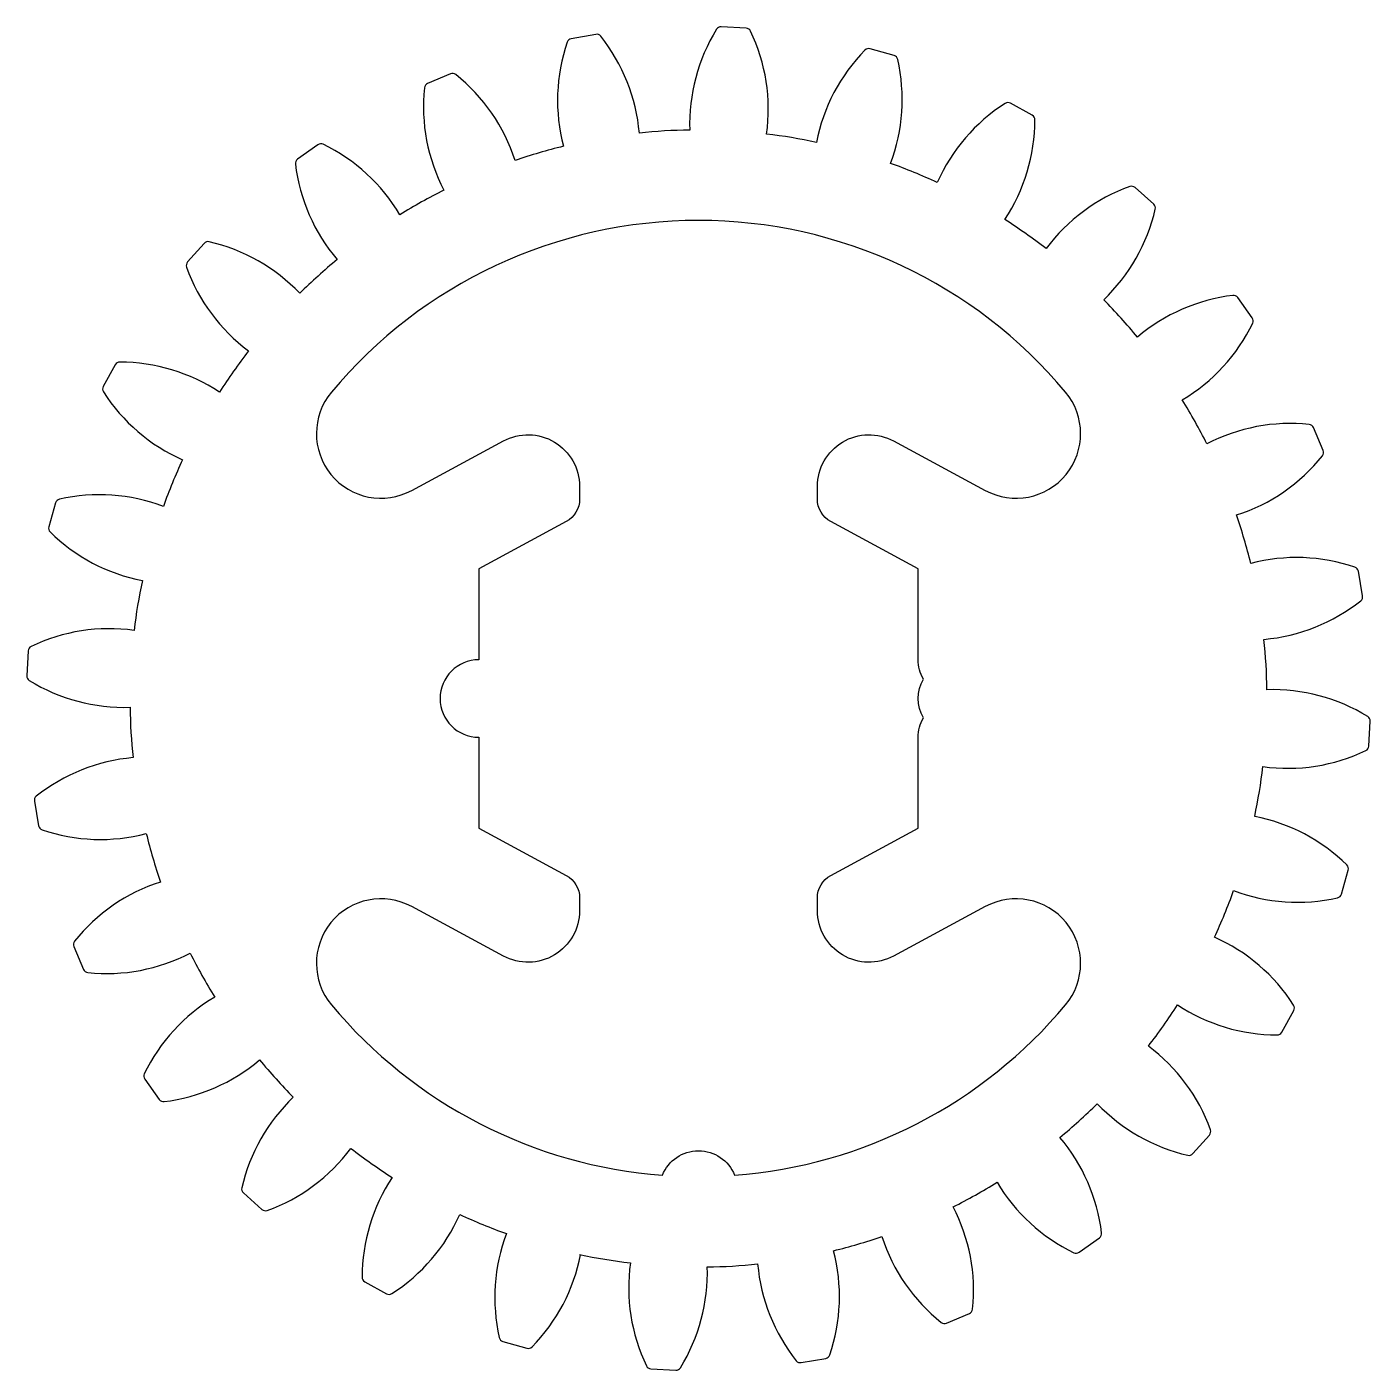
# Model space of a CAD drawing. Extents: x 835.2 to 887.2, y 492.5 to 544.5.
import ezdxf

# ---------------------------------------------------------------- set-up
doc = ezdxf.new("R2010")
doc.units = 0
doc.layers.get('0').update_dxf_attribs({"linetype": 'CONTINUOUS'})

msp = doc.modelspace()

# ---------------------------------------------------------------- linework, layer by layer
at = {"color": 0}
msp.add_lwpolyline([(856.56, 496.988, 0.022626), (858.523, 496.661, 0.147165), (859.148, 492.676, 0.274256), (859.318, 492.563), (860.281, 492.512, 0.274256), (860.462, 492.607, 0.147165), (861.5, 496.505, 0.022205), (863.449, 496.621, 0.147165), (864.945, 492.876, 0.274256), (865.136, 492.803), (866.087, 492.968, 0.274256), (866.242, 493.101, 0.147165), (866.386, 497.132, 0.022205), (868.261, 497.679, 0.147165), (870.553, 494.36, 0.274256), (870.755, 494.332), (871.645, 494.705, 0.274256), (871.767, 494.869, 0.147165), (871.011, 498.83, 0.022205), (872.716, 499.781, 0.147165), (875.689, 497.056, 0.274256), (875.892, 497.073), (876.677, 497.634, 0.274256), (876.76, 497.821, 0.147165), (875.141, 501.515, 0.022205), (876.592, 502.822, 0.147165), (880.097, 500.826, 0.274256), (880.291, 500.889), (880.932, 501.61, 0.274256), (880.97, 501.811, 0.147165), (878.57, 505.052, 0.022205), (879.695, 506.649, 0.147165), (883.556, 505.483, 0.274256), (883.731, 505.587), (884.195, 506.434, 0.274256), (884.188, 506.638, 0.147165), (881.127, 509.264, 0.022205), (881.867, 511.071, 0.147165), (885.891, 510.793, 0.274256), (886.039, 510.933), (886.303, 511.862, 0.274256), (886.251, 512.059, 0.147165), (882.682, 513.938, 0.022205), (883.002, 515.865, 0.147165), (886.986, 516.489, 0.274256), (887.099, 516.659), (887.15, 517.623, 0.274256), (887.055, 517.804, 0.147165), (883.158, 518.841, 0.022205), (883.041, 520.791, 0.147165), (886.787, 522.287, 0.274256), (886.859, 522.477), (886.694, 523.428, 0.274256), (886.561, 523.583, 0.147165), (882.531, 523.728, 0.022205), (881.983, 525.603, 0.147165), (885.302, 527.894, 0.274256), (885.33, 528.096), (884.957, 528.987, 0.274256), (884.794, 529.108, 0.147165), (880.832, 528.352, 0.022205), (879.881, 530.058, 0.147165), (882.607, 533.031, 0.274256), (882.589, 533.234), (882.028, 534.019, 0.274256), (881.841, 534.101, 0.147165), (878.147, 532.483, 0.022205), (876.84, 533.934, 0.147165), (878.836, 537.439, 0.274256), (878.774, 537.633), (878.052, 538.273, 0.274256), (877.851, 538.312, 0.147165), (874.61, 535.912, 0.022205), (873.013, 537.036, 0.147165), (874.179, 540.897, 0.274256), (874.075, 541.073), (873.229, 541.536, 0.274256), (873.025, 541.529, 0.147165), (870.399, 538.468, 0.022205), (868.591, 539.209, 0.147165), (868.869, 543.233, 0.274256), (868.729, 543.381), (867.8, 543.644, 0.274256), (867.603, 543.592, 0.147165), (865.724, 540.023, 0.022205), (863.797, 540.343, 0.147165), (863.173, 544.328, 0.274256), (863.003, 544.441), (862.039, 544.492, 0.274256), (861.858, 544.397, 0.147165), (860.821, 540.499, 0.022205), (858.871, 540.382, 0.147165), (857.375, 544.128, 0.274256), (857.185, 544.201), (856.234, 544.035, 0.274256), (856.079, 543.903, 0.147165), (855.934, 539.872, 0.022205), (854.06, 539.324, 0.147165), (851.768, 542.643, 0.274256), (851.566, 542.672), (850.676, 542.299, 0.274256), (850.554, 542.135, 0.147165), (851.31, 538.173, 0.022205), (849.604, 537.222, 0.147165), (846.631, 539.948, 0.274256), (846.428, 539.931), (845.643, 539.369, 0.274256), (845.561, 539.183, 0.147165), (847.18, 535.488, 0.022205), (845.728, 534.182, 0.147165), (842.223, 536.177, 0.274256), (842.029, 536.115), (841.389, 535.393, 0.274256), (841.35, 535.193, 0.147165), (843.75, 531.952, 0.022205), (842.626, 530.354, 0.147165), (838.765, 531.52, 0.274256), (838.589, 531.417), (838.126, 530.57, 0.274256), (838.133, 530.366, 0.147165), (841.194, 527.74, 0.022205), (840.453, 525.933, 0.147165), (836.43, 526.211, 0.274256), (836.282, 526.07), (836.018, 525.142, 0.274256), (836.07, 524.945, 0.147165), (839.639, 523.066, 0.022205), (839.319, 521.139, 0.147165), (835.334, 520.514, 0.274256), (835.221, 520.344), (835.171, 519.381, 0.274256), (835.265, 519.2, 0.147165), (839.163, 518.162, 0.022205), (839.28, 516.213, 0.147165), (835.534, 514.717, 0.274256), (835.462, 514.526), (835.627, 513.575, 0.274256), (835.759, 513.42, 0.147165), (839.79, 513.276, 0.022205), (840.338, 511.401, 0.147165), (837.019, 509.11, 0.274256), (836.99, 508.907), (837.363, 508.017, 0.274256), (837.527, 507.896, 0.147165), (841.489, 508.652, 0.022205), (842.44, 506.946, 0.147165), (839.714, 503.973, 0.274256), (839.731, 503.77), (840.293, 502.985, 0.274256), (840.48, 502.903, 0.147165), (844.174, 504.521, 0.022205), (845.481, 503.07, 0.147165), (843.485, 499.565, 0.274256), (843.547, 499.371), (844.269, 498.73, 0.274256), (844.469, 498.692, 0.147165), (847.711, 501.092, 0.022205), (849.308, 499.968, 0.147165), (848.142, 496.107, 0.274256), (848.246, 495.931), (849.092, 495.467, 0.274256), (849.296, 495.474, 0.147165), (851.922, 498.536, 0.022205), (853.729, 497.795, 0.147165), (853.452, 493.771, 0.274256), (853.592, 493.623), (854.52, 493.359, 0.274256), (854.718, 493.412, 0.147165), (856.597, 496.98)], format="xyb", dxfattribs=at)
msp.add_lwpolyline([(852.66, 517), (852.66, 513.481), (856.036, 511.658, -0.275549), (856.56, 510.778), (856.56, 510.295, -0.567953), (853.61, 508.535), (850.063, 510.451, 0.825925), (846.955, 506.65, 0.202719), (859.766, 500.055, -0.679366), (862.555, 500.055, 0.202719), (875.366, 506.65, 0.825925), (872.258, 510.451), (868.711, 508.535, -0.567953), (865.76, 510.295), (865.76, 510.778, -0.275549), (866.285, 511.658), (869.66, 513.481), (869.66, 517.002, -0.131652), (869.861, 517.752, -0.267949), (869.861, 519.252, -0.131652), (869.66, 520.002), (869.66, 523.523), (866.285, 525.346, -0.275549), (865.76, 526.226), (865.76, 526.709, -0.567953), (868.711, 528.468), (872.258, 526.552, 0.825925), (875.366, 530.353, 0.468025), (846.955, 530.353, 0.825925), (850.063, 526.552), (853.61, 528.468, -0.567953), (856.56, 526.709), (856.56, 526.226, -0.275549), (856.036, 525.346), (852.66, 523.523), (852.66, 520, 1)], format="xyb", close=True)

doc.saveas('drawing.dxf')
